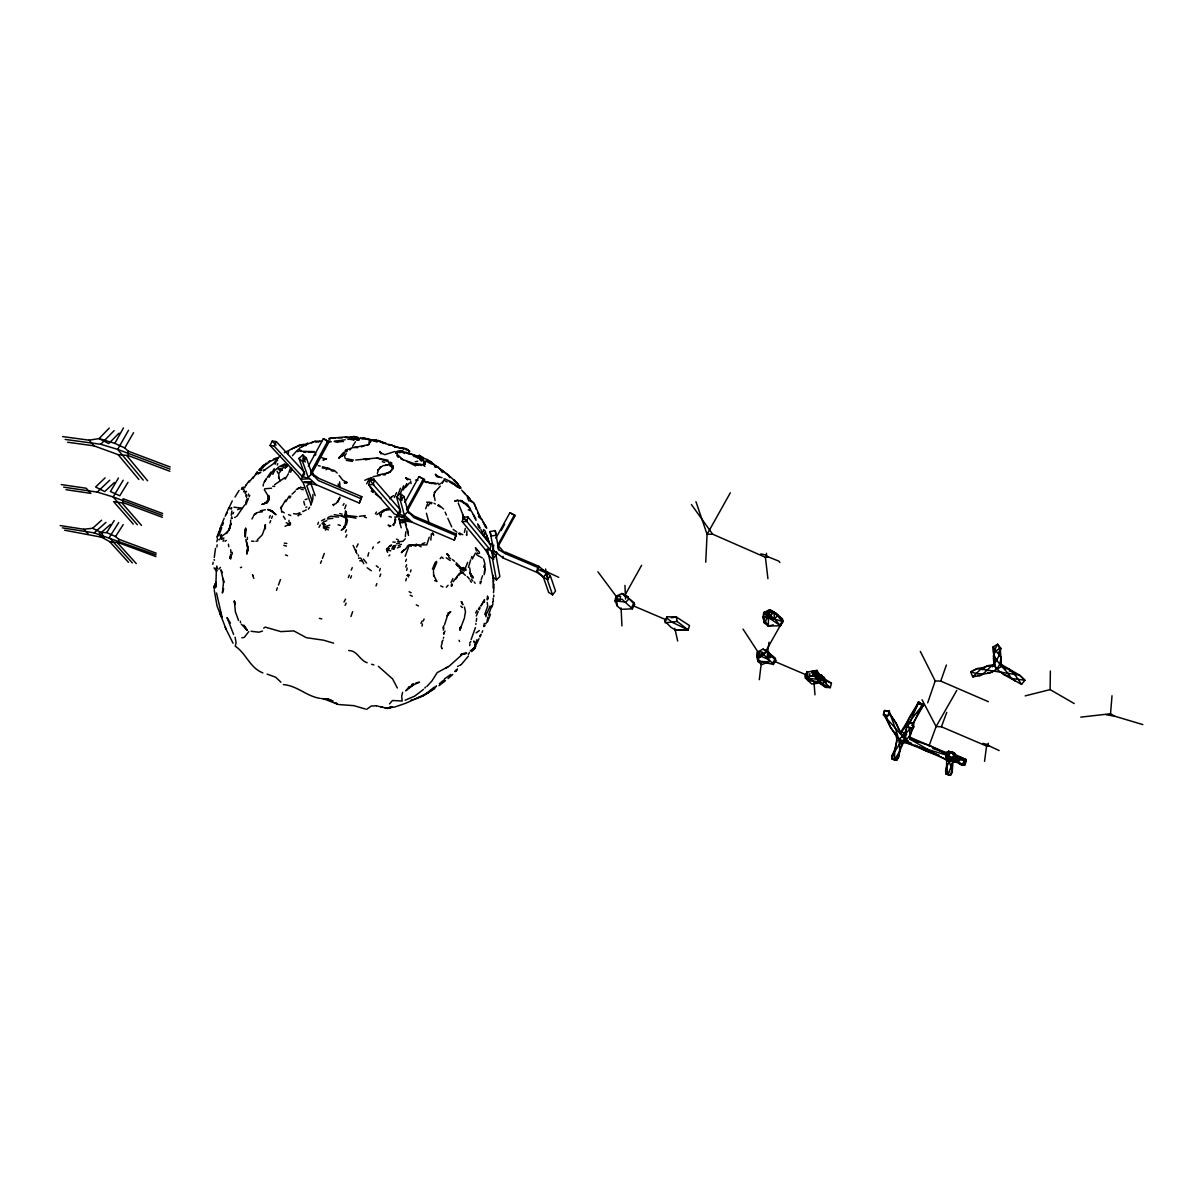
<?xml version="1.0" encoding="UTF-8"?>
<svg xmlns="http://www.w3.org/2000/svg" width="1203" height="1203" viewBox="0 0 1203 1203"><rect width="100%" height="100%" fill="white"/><g stroke="black" fill="none" stroke-linecap="round" stroke-linejoin="round"><path stroke-width="1.5" d="M215.698 583.545L215.608 586.643L215.788 583.32L214.345 586.493L215.563 583.831M475.862 624.417L475.862 623.44M493.786 596.763L493.801 595.154M220.57 613.921L220.675 612.192M947.167 764.311L945.573 771.018L946.009 774.025L950.686 775.048L951.648 770.792L952.205 772.446L951.332 767.935L949.332 761.77L946.656 757.995L946.596 766.912L948.205 774.732L950.686 775.048L952.205 772.446L953.032 760.837M397.772 513.982L396.569 516.809L405.11 516.508L398.644 513.696L399.847 509.305L374.434 480.027L369.922 480.253L368.644 484.719L394.193 513.892L407.967 519.395L399.426 519.681L412.193 522.267L454.313 540.162L456.418 534.132L414.388 516.237L407.216 510.824M460.147 628.297L460.163 627.41L459.937 629.966L460.914 627.169L459.937 629.966M288.991 521.831L289.006 520.313M323.577 524.177L323.532 527.997L328.359 529.831M454.313 540.162L456.418 534.132M493.125 588.132L493.2 575.47M1074.189 703.529L1050.114 689.605L1050.369 671.003M355.923 551.876L355.953 549.906M222.45 572.613L220.886 569.801L223.593 581.485L222.375 593.019L223.653 588.853M947.979 752.281C944.22 773.89 951.723 735.078 947.468 758.612L945.513 758.101L947.032 752.07L948.851 752.492L947.934 754.131L947.979 752.281L952.505 751.815L956.159 758.161L952.415 761.153L946.596 758.401L946.896 756.537M813.063 674.312L821.649 675.169L821.529 680.086L818.16 679.334L818.281 674.417L812.01 672.898M155.939 556.583L118.601 542.703L118.691 539.23L115.548 536.538L106.691 532.568L99.263 532.643L100.751 536.658L109.714 541.681L128.465 562.282M232.119 554.403L232.179 552.282M243.968 491.561L244.269 490.027M476.719 549.365L476.659 550.989L475.426 547.696L479.531 552.312M214.209 589.906L217.021 605.906L226.239 629.44L225.096 627.259M240.435 622.658L240.495 621.214M484.929 568.869L484.583 573.395M67.624 442.238L94.014 445.847L118.12 454.629L128.089 455.516L128.255 451.185L124.751 447.952L114.826 443.366L99.097 438.584L89.142 440.178L62.646 436.584M213.172 562.267L212.796 564.342M265.186 527.801L265.337 524.538L265.367 528.734L264.855 526.267M705.74 562.237L707.078 534.312L695.951 501.651M444.584 624.628L447.742 614.793L447.095 615.861L450.794 611.68L447.757 613.139M469.741 567.891L470.448 574.117L469.997 572.523L473.065 578.026L469.892 573.154L473.155 577.5L470.629 576.042M245.036 533.606L245.502 529.079L245.292 537.079L245.653 527.997L245.201 535.606M405.787 531.771L405.336 536.613M475.426 645.304L473.471 649.876M475.651 508.809L475.726 507.365M230.826 556.027L230.555 559.064L230.555 554.327M779.86 562.523L778.777 561.109L767.995 556.794L766.401 555.169L766.506 553.26M377.637 475.05L388.494 472.899L392.84 469.065L393.08 465.666L392.043 467.606L388.238 461.621L376.96 457.982L355.742 460.027M339.607 481.847L340.088 487.756M487.441 599.214L487.501 596.056L488.072 598.929M261.036 470.388L260.239 468.899L259.698 470.132L261.036 470.388L261.743 468.193L258.66 470.178M492.809 604.914L492.869 604.162M466.899 530.944L466.674 535.455L466.448 534.327M485.125 566.072L484.132 574.688M1142.85 724.597L1114.775 716.221L1110.534 713.755L1112.008 695.74M324.314 524.658L324.419 523.395M965.167 760.176L964.205 764.506L959.663 764.161L964.205 764.506L965.167 760.176L962.49 758.311L965.347 762.025L961.453 764.837L959.212 763.559L963.768 763.905L964.731 759.574L962.49 758.311M231.908 510.914L231.262 515.305M283.021 467.576L285.412 467.802L285.682 464.854L284.72 463.907L279.066 466.719L274.63 470.568L272.825 474.388M368.765 552.733L367.862 556.207M345.547 510.809L344.93 515.26L346.404 517.395L345.156 525.185M483.741 626.568L484.223 623.38M369.201 442.93L369.411 440.854L371.817 440.238M263.186 486.012L263.412 483.937M906.641 727.86L908.716 722.417L913.528 723.65L913.784 726.792L910.235 734.822L905.648 741.093L902.791 741.965L903.784 740.101L900.25 741.83L899.859 738.822M759.304 679.695L761.273 663.454M215.788 583.32L214.57 587.44L215.081 584.478L214.345 586.493M949.137 758.777L951.994 760.822L949.423 760.777L949.137 758.777L951.588 760.597L949.332 761.77L910.07 739.228L909.633 729.033L906.957 725.078L905.453 733.604L905.648 741.093L907.709 743.093L947.092 759.785L951.994 760.822L954.28 758.973M215.608 584.432L215.878 582.237M329.983 440.283L329.126 438.343L343.772 437.08L349.938 437.862M814.642 676.447L814.837 674.958M215.066 587.079L215.457 584.026L214.826 586.117M766.973 658.146L769.003 642.252M493.516 592.673L494.012 587.124M984.55 761.319L986.565 746.071L941.408 726.762L936.114 726.537L922.054 699.77M216.871 547.034L217.172 544.839M388.855 444.509L390.208 445.321L377.983 440.854L373.095 440.193L377.02 442.087M387.171 548.959L386.494 549.335L387.802 549.876L388.088 547.786L386.9 549.636L390.719 550.869M818.596 681.62L808.055 680.642L809.935 673.485M452.223 584.237L451.471 586.162L451.546 583.966M469.681 645.665L469.922 644.131M476.704 618.357L476.238 621.38M230.946 554.748L229.968 558.312L230.826 556.372M278.855 473.576L278.78 478.162L278.555 476.989L280.119 480.719M215.517 548.357L214.284 557.41M761.439 656.417L762.176 651.966L757.424 651.996L756.687 656.432L758.01 661.515L761.8 664.567L769.634 661.62L767.529 659.079L761.439 656.417L756.687 656.432M768.281 626.056L768.717 612.568L773.92 612.071L782.973 621.575L780.476 625.755L768.281 626.056L764.311 622.883L762.958 617.244L763.74 612.643L769.559 609.695L773.92 612.071L774.521 618.823L780.476 625.755L782.446 619.139L775.92 613.229L769.559 609.695L775.92 613.229L782.973 621.575L767.95 617.184L762.958 617.244L768.281 626.056L773.288 624.883M377.336 473.561L378.509 469.365L377.983 470.343L380.795 466.975L379.772 467.681L383.261 465.636L388.133 465.05L385.907 464.884M216.871 565.996L216.48 570.763L216.314 568.463M214.104 587.876L214.976 584.989L214.495 588.673L214.48 585.711L216.299 583.26M487.11 621.079L487.907 617.124M265.231 526.809L262.269 534.824L257.457 539.681M894.957 732.416C899.002 740.236 895.197 748.822 891.844 756.101L892.085 759.108L896.686 760.281L898.355 757.77L900.115 749.258M344.78 508.704L346.058 504.974M460.899 487.937C453.14 476.989 440.659 470.132 430.794 461.711L433.26 464.208L427.245 459.456L421.727 457.772L419.2 455.335L420.855 457.32M475.426 644.838L476.944 639.665M441.23 646.071L442.178 642.868M909.724 738.898L910.957 732.146M422.027 626.146L422.433 623.966M433.411 570.342L436.749 562.493M356.043 438.749L356.314 437.366L356.99 438.478L356.043 438.749L358.103 438.178M493.696 559.455L492.403 552.403L493.816 545.079M493.29 601.259L493.14 598.177M487.155 599.921L487.576 597.846M896.897 740.236L894.791 750.627L894.385 759.92L899.453 751.83L903.558 741.935L908.175 740.537M430.824 540.087L431.411 533.726M217.202 536.403L217.728 534.989M244.72 487.711L245.292 486.132M629.109 598.778L625.68 602.192L615.019 600.733L615.951 596.297L621.846 593.5L628.041 596.914L621.846 593.5L629.109 598.778L634.567 604.492L632.357 608.823L621.169 609.335L617.455 606.297L615.019 600.733L621.936 599.124L632.357 608.823L631.921 607.064L634.116 602.748L624.583 594.853M346.344 524.989L347.547 520.313M467.681 562.342L465.471 567.771L465.817 570.117L460.944 567.741L456.148 562.718M491.726 605.981L488.493 615.169M216.811 541.621L217.593 539.094M467.456 495.831L469.982 498.749L470.463 501.125L474.057 503.065L474.929 505.982M465.32 528.433L464.418 532.373M443.336 630.177L443.862 627.816M484.418 534.929L484.914 532.673M948.25 757.8L949.137 760.792L954.851 761.755L957.047 757.845L959.362 756.822L958.4 761.153L961.453 764.837L964.806 764.988L966.235 761.273L966.024 759.484L951.768 753.003L957.047 757.845L958.4 761.153L956.25 762.341L954.851 761.755L948.821 757.048M216.435 568.177L215.788 587.395M215.307 585.711L215.984 582.763L215.292 584.853M410.509 571.936L410.99 569.876M491.621 607.395L492.117 605.32M389.486 703.935L392.509 700.492L402.208 701.033L401.682 696.146L402.629 692.266M483.185 531.816L483.726 529.515M805.769 676.943L807.213 672.011L805.769 676.943L818.055 674.988L820.506 682.176L816.13 682.748L807.499 677.695M337.908 502.147L339.923 497.05M952.987 761.138L948.205 774.732L946.009 774.025L946.596 766.912L949.332 761.77L952.039 760.221M475.441 646.748L472.899 650.116M317.336 461.11L317.156 463.802M429.245 537.215L426.749 544.884L409.426 544.989L407.862 545.56L405.742 549.034M312.103 500.674L306.795 485.862L312.284 481.771L304.028 482.192L316.494 484.854L359.336 503.049L361.832 496.704L319.051 478.493L311.412 473.035M359.336 503.049L361.832 496.704M406.614 570.387L407.2 568.042M462.193 521.636L466.794 521.455L467.937 516.974L463.335 517.155L462.193 521.636L485.411 549.756L488.884 555.771L492.854 576.899L496.403 579.876L499.846 576.553L496.027 555.425L496.854 552.177M492.914 578.372L493.23 577.169M831.453 683.214L830.311 687.635L825.784 687.394L817.243 681.695L819.393 677.53L818.867 675.439L831.453 683.214L823.92 679.665M468.448 567.32L470.674 559.861M339.411 499.215L339.697 498.162L336.058 503.561L333.246 504.643M405.757 580.884L406.419 578.493M398.644 513.696L373.171 484.493L374.434 480.027M231.818 516.749L231.277 518.673L232.314 518.237M475.711 645.409L474.478 648.522M483.666 567.139L484.268 565.064M675.033 629.77L688.191 629.936L689.484 625.53L676.281 616.959L666.973 616.763L664.763 621.049L665.274 622.838L677.154 621.455L688.191 629.936L675.033 629.77L670.973 627.319L664.763 621.049M435.757 467.365L434.915 466.448L436.057 466.884M343.126 455.621L345.697 450.373L352.133 447.802L367.201 445.035L369.171 444.057L370.374 440.794L369.471 442.133M325.772 529.305L325.381 530.147M485.877 616.778L486.117 615.951M767.529 659.079L768.852 654.763L766.657 651.229L769.063 652.462L770.311 655.695M379.531 570.854L380.283 568.448M757.965 658.868L759.288 654.582L767.123 651.56L775.288 658.101L775.77 660.522L773.394 664.477L760.085 661.409L757.965 658.868L767.123 651.56L775.77 660.522M290.69 467.546L288.915 472.523M344.208 526.959L344.509 526.027L343.261 528.929L345.411 526.252L341.276 530.282L345.081 527.245M419.2 455.335L423.561 457.772M425.682 508.658L427.576 503.681M289.457 524.027L289.171 524.929L290.57 523.485L288.299 525.17L290.434 524.418L286.224 522.764M350.945 616.538L352.644 611.695M945.513 758.101L948.55 754.341L947.032 752.07L946.49 753.785L948.851 752.492M947.934 754.131L948.49 752.431L946.972 758.461M369.035 444.584L367.201 445.035M405.155 556.297L409.14 545.651L411.381 546.222M405.817 567.064L406.584 564.703M432.418 569.154L435.155 562.508L436.659 561.335M218.54 532.869L219.157 531.034M247.021 498.824L245.577 502.899M248.194 495.185L248.63 493.922M443.396 638.146L443.681 637.319M291.938 469.125L290.675 472.208M317.757 524.388L318.494 522.192M927.693 702.808L935.197 680.943L920.325 651.424M276.495 590.327L277.382 587.771M482.553 575.756L481.245 579.5M322.404 558.403L324.269 553.47M464.553 616.718L465.486 611.726L464.418 606.974M277.803 458.794L278.179 457.802M935.197 680.943L940.761 681.093L946.4 665.018M221.758 527.561L218.766 536.027M418.554 465.215L402.779 459.561L395.637 452.869C398.779 448.704 405.591 452.403 409.291 454.283M223.081 541.275L223.848 539.921M464.599 617.575L460.629 627.966M219.788 529.786L221.262 525.816M280.464 579.575L278.434 585.094M400.434 488.283L397.877 494.974M393.607 525.546L394.013 524.433M482.027 632.583L482.689 630.718M379.802 576.613L380.749 573.996M376.028 585.906L376.855 583.605M222.54 525.29L223.412 522.914M928.972 746.116L936.114 726.537L956.806 690.357M999.137 750.567L989.092 745.845L987.919 744.612L988.415 743.274M245.803 485.832L246.149 484.899M348.359 577.575L349.306 575.049M442.283 483.14L443.215 481.185M941.408 726.762L946.746 712.402M269.833 522.869L270.675 520.613M475.396 646.688L473.982 649.184L475.666 646.116M909.573 723.95L918.43 701.935L923.844 704.973L917.242 713.71M219.713 529.485L220.48 527.485M277.246 465.035L277.758 463.696M471.305 558.087L471.922 556.478M485.877 615.304L486.734 613.034M405.576 561.5L406.419 559.29M423.306 621.004L424.088 618.989M221.247 525.305L224.179 518.207M350.584 578.177L351.502 575.801M372.524 548.839L373.306 546.809M475.396 553.094L472.343 559.019M487.546 621.891L490.478 614.222M476.283 616.011L478.132 611.68M231.262 509.11L231.773 507.831M441.817 482.779L445.321 479.11L451.877 482.147L459.185 487.666L456.899 486.644L460.689 488.283L458.779 485.35M400.734 492.568L403.606 485.801M487.275 612.568L490.117 606.056M228.841 508.177L232.269 500.899M280.66 508.358L281.442 506.388M396.539 492.644L394.373 497.471M245.908 504.613L248.374 498.613M269.307 517.967L270.254 515.651M271.562 518.358L272.495 516.102M320.509 563.305L321.547 560.763M264.164 482.794L265.983 479.08M345.862 537.2L346.825 534.899M476.373 644.252L479.035 638.673M351.246 570.072L352.253 567.651M345.441 532.162L346.449 529.771M218.826 532.267L217.623 535.23L217.984 534.523M249.126 496.854L249.758 495.35M226.059 514.162L227.202 511.486M352.614 446.253L355.396 441.742M480.042 636.943L480.839 635.079M214.104 586.989L214.976 584.989M442.854 627.996L443.847 625.695M227.638 510.478L228.765 507.877M310.855 505.245L312.915 498.929L312.885 494.508M904.235 735.86L902.235 737.424L906.476 729.259M232.961 513.846L233.608 512.388M475.426 627.56L471.125 639.605M384.028 443.546L378.148 440.509L386.103 443.351M904.806 727.319L909.242 717.499L917.633 703.695L919.799 702.732L921.799 706.041L912.31 725.409M263.141 467.636L263.758 466.283M452.945 578.583L451.005 582.432M468.373 654.658L469.335 652.627M345.096 605.335L346.148 603.124M368.449 480.418L366.659 483.801M420.96 623.41L422.088 621.064M479.14 609.786L480.072 607.876M356.584 547.049L358.118 543.921M538.809 566.312L550.357 575.831L555.56 591.109L552.568 594.838L547.32 579.605L536.869 572.357L538.809 566.312L505.14 551.966L505.26 553.606L539.004 567.981M244.72 504.899L236.735 516.343M486.824 528.042L484.132 524.072M258.119 472.854L257.758 473.907L260.886 472.208M381.336 513.907L380.795 516.839L379.622 513.922M484.704 614.462L487.696 606.147L487.26 602.432M361.306 498.794L318.419 480.553L311.908 473.862L306.374 457.997L302.765 454.945L298.945 458.388L304.615 474.238L300.961 479.23L309.216 478.794L302.043 476.358L304.224 472.027L276.329 441.636L272.284 441.02L270.013 445.426L298.043 475.711L303.276 482.854L311.021 504.313M424.885 688.071L425.381 687.093M372.945 480.328L373.892 478.433M475.696 612.989L477.02 610.357M342.389 453.726L338.735 458.223L342.509 455.275L339.246 457.396L341.532 456.102M289.878 524.358L290.359 522.568L289.051 523.967L290.434 524.418M302.043 476.358L274.073 446.042L276.329 441.636M342.644 454.027L343.472 452.433M443.125 640.056L441.817 641.951M481.546 604.883L481.907 604.192L480.974 605.981L484.553 599.665L483.546 602.192L484.629 601.545L482.553 602.658L483.741 602.297M457.305 668.913L455.366 671.515M473.486 649.545L474.433 647.695L472.779 650.116M405.276 538.779L402.93 541.335L397.516 541.726M287.728 453.862L288.72 451.967M275.096 464.178L275.983 462.523M428.373 505.801L429.185 504.283M289.743 498.102L290.81 496.087M389.471 509.696L385.411 510.192L381.516 512.794M403.155 490.012L406.809 483.576M235.021 497.019L239.081 490.433M251.968 519.004L253.216 516.688M356.539 440.163L358.72 440.193L359.336 439.065M950.926 766.176L952.295 763.649M220.63 535.831L221.382 534.463M285.758 501.726L289.246 496.012M308.359 466.223L323.351 438.704L329.141 441.727L312.419 472.403L313.592 475.817M311.126 474.553L310.945 471.937L327.712 441.17L329.141 441.727M395.637 452.869L396.148 451.967M343.983 602.026L345.547 599.139M486.734 622.327L485.486 623.921M375.411 513.861L376.434 511.997M404.885 502.328L418.975 476.644L424.509 479.546L407.802 509.982L409.095 513.425M406.599 509.606L423.336 479.095L424.509 479.546M900.461 747.559L903.558 741.935M343.066 505.35L344.028 503.591M436.042 686.507L436.463 685.74M495.847 538.207L509.922 512.719L515.2 515.531L498.523 545.711L497.561 545.44L514.298 515.17L515.2 515.531M501.185 530.553L504.704 524.192M493.561 548.508L491.756 551.786L493.065 558.914M243.623 488.177L242.826 489.591M114.826 443.366L123.443 427.952M259.743 470.659L264.089 464.884M269.051 477.245L274.224 468.719M624.462 596.071L641.62 565.32M214.841 585.275L216.269 582.718M730.326 492.794L707.078 534.312L712.627 534.177L765.424 557.305L767.995 556.794M264.404 465.862L270.209 461.32L277.682 458.313M476.553 554.117L477.305 552.779M765.544 651.65L782.687 621.274M128.51 430.313L117.668 449.396L143.247 480.132M218.796 569.199L220.48 567.365M318.99 527.32L320.314 524.989M124.751 447.952L133.563 432.659M329.036 439.065L329.968 438.448M288.344 473.847L285.141 479.155M478.508 608.913L479.606 607.064M118.45 478.012L110.435 491.531L119.774 495.786L127.969 482.358M392.96 467.772L389.907 472.403M443.576 633.62L445.05 631.124M123.217 480.192L113.142 496.944L137.383 524.764M947.979 755.514L949.799 752.522L952.25 752.597L954.656 753.394L954.941 756.476L953.588 758.01L950.656 759.394L947.979 755.514L950.656 759.394L954.716 757.153L954.565 753.679L952.25 752.597L949.889 752.221L948.205 754.822L948.821 756.852L950.881 758.717L954.716 757.153M391.667 548.884L393.922 549.019L395.201 546.944M453.185 581.681L458.448 574.658M106.691 532.568L114.21 520.553M230.254 557.019L231.427 555.139M249.006 482.208L253.231 476.929M118.721 522.583L109.262 537.485L132.36 562.929M780.476 625.755L767.95 617.184L763.74 612.643L773.92 612.071L767.95 617.184L764.311 622.883L763.74 612.643L772.085 611.079L782.446 619.139L782.973 621.575L779.379 617.921M252.856 478.478L256.856 472.478M481.365 581.184L480.313 583.696L480.283 581.275M115.548 536.538L123.217 524.613M300.329 451.215L300.961 450.238M346.404 517.395L345.727 520.598L347.261 519.47L344.148 516.433L334.284 514.658M267.216 477.516L271.036 472.027M392.328 547.591L393.486 545.861L395.907 545.395M266.525 478.839L264.149 482.087M905.137 737.71L905.648 741.093L903.017 737.183L909.633 729.033L913.784 726.792L911.257 730.462M285.577 500.042L281.186 507.786L281.713 512.237M256.495 472.899L257.337 471.696M308.344 509.155L309.667 507.26M461.215 664.612L468.298 656.206M479.711 636.146L480.974 634.327M245.923 485.32L249.247 480.629M917.543 705.665L900.145 732.988L902.686 736.401L905.588 737.589L906.16 742.131L899.498 744.131L891.844 756.101L893.092 754.882L892.085 759.108L896.686 760.281L897.679 756.07L898.355 757.77C903.047 741.514 893.618 726.206 889.258 711.063L884.536 710.567L883.468 714.958L902.686 736.401L898.686 739.108L890.34 727.003L883.513 713.514L886.882 717.424M911.979 725.274L922.746 706.507L922.475 704.161L918.596 704.176L918.43 701.935L919.799 702.732M371.05 479.305L372.163 477.741M474.328 648.552L474.974 646.673M227.081 512.959L225.156 516.222M434.268 687.124L423.862 695.349L405.095 703.469L394.81 707.003L387.607 708.026L390.208 708.011L389.231 708.176L385.02 707.996L387.441 708.417L391.727 706.732L387.441 708.417L380.659 706.687M984.836 673.109L979.994 675.59L972.731 676.838L970.686 671.906L977.107 668.612L980.881 669.094L1019.542 675.139L1024.956 680.281L1011.287 678.447C1005.558 667.605 991.979 660.988 992.971 647.003L997.648 644.222L1000.821 648.297C991.001 651.034 992.49 662.492 996.941 669.229L1004.475 674.988L1021.573 684.357L1024.956 680.281L1019.542 675.139L999.753 663.56M455.877 578.959L457.155 577.275M998.821 652.387L1000.821 648.297L999.332 655.139L993.828 665.199L996.941 669.229L1001.543 666.492L1000.385 650.297L997.648 644.222L994.866 649.394L993.407 656.191L995.287 658.507L993.828 665.199L991.197 666.236L982.926 674.056L979.994 675.59L977.498 675.244M949.137 760.792L954.144 756.131M470.839 641.485L469.666 642.943M458.313 501.591L459.005 500.659M349.968 449.967L351.005 448.599M296.449 451.23L292.449 455.711M777.003 615.5L773.409 611.846L763.74 612.643L770.491 615.62L773.409 611.846L777.95 615.259L774.521 618.823L762.958 617.244L770.491 615.62L774.521 618.823M493.546 581.936L493.636 579.711M305.923 444.313L299.938 447.832M547.32 579.605L550.357 575.831M552.568 594.838L548.673 592.447L543.365 577.184L546.403 573.41L548.147 578.523M409.291 686.522L405.787 690.853L413.14 685.063L410.99 686.041L419.456 682.176L415.787 683.033M493.786 586.327L494.087 584.132M218.961 539.861L221.984 537.365M455.952 670.823L456.929 669.635L455.305 671.439M345.141 437.426L354.629 436.539L350.735 436.99M458.463 575.485L461.892 572.102L465.426 575.35M405.426 487.576L409.516 482.854M292.073 494.132L295.382 491.035M393.471 495.591L389.787 498.523M396.569 516.809L400.704 512.057L396.599 496.914L400.298 493.471L403.967 496.538L407.967 511.681L414.253 517.801L456.403 535.726M392.734 524.944L394.915 522.448L395.516 519.245L394.494 523.38L395.501 520.222L394.945 516.688M279.352 472.629L280.825 470.944M440.223 558.613L441.621 557.019L443.215 558.403M322.013 523.726L323.923 521.591L326.825 520.734M263.337 470.914L273.382 463.787L280.104 455.711M285.412 467.802L287.382 466.343M446.328 587.229L448.117 585.26M304.961 444.584L302.585 444.478L305.803 445.651M263.668 628.177L264.795 627.364M297.186 450.508L299.412 448.524M403.697 550.102L401.306 552.688L405.08 549.35L401.772 551.696M259.502 469.651L263.246 465.23M438.148 467.05L434.042 465.381M407.065 575.47L408.148 574.538L409.381 575.395M763.845 654.973L767.679 658.056L770.958 654.627M982.159 669.695L987.362 665.77L994.746 664.477L992.46 666.853M109.262 428.073L99.097 438.584L108.751 443.546L119.052 433.14M387.802 549.876L389.306 548.312M65.142 439.411L100.781 444.283L114.165 430.614M388.885 555.906L389.847 554.944M448.072 678.552L452.764 674.492M285.006 477.516L274.6 484.734M346.314 451.892L347.291 450.914M376.84 514.583L383.667 509.982L389.456 508.448M225.066 541.29L226.269 540.448M243.502 487.245L241.352 489.35M265.201 464.178L266.329 463.08M461.351 569.666L463.456 567.605L465.817 570.117M262.495 631.049L258.931 632.207L251.096 631.274M439.351 683.74L444.509 679.5M105.127 477.862L95.608 487.004L104.721 491.576L114.345 482.523M496.403 579.876L492.508 558.793L496.027 555.425L492.403 552.403M63.654 487.155L97.217 492.102L109.744 480.192M412.193 522.267L404.313 515.095L407.967 511.681M389.682 498.659L391.306 497.155M404.313 515.095L400.253 499.982L403.967 496.538M304.705 444.463L299.066 445.26L284.329 452.734M458.313 484.343L454.433 480.223L455.125 481.215M316.494 484.854L308.163 477.26L311.908 473.862M308.163 477.26L302.554 461.441L306.374 457.997M426.779 686.582L431.982 680.883L437.14 672.672L449.32 666.026L463.005 653.785L460.719 654.913M60.15 525.546L83.789 529.245L92.646 528.267L101.608 520.207M346.208 453.666L344.569 455.982L345.291 458.749M476.102 632.898L479.335 630.567M440.313 486.162L434.343 492.644L434.884 491.696L433.892 495.847L433.862 494.644L435.095 500.478M62.391 527.876L94.18 532.869L105.984 522.373M92.646 528.267L101.278 532.523L110.345 524.538M306.87 506.974L305.833 507.41M325.998 469.771L327.833 468.223L329.697 468.553M472.899 649.861L475.531 646.131L472.042 650.357M255.277 514.012L257.262 512.553M450.764 674.432L444.689 678.793M253.532 515.455L256.013 513.395M248.765 631.59L244.284 637.379M455.516 671.003L456.674 670.056L454.809 671.5M438.99 685.74L445.486 680.672M397.14 451.275L396.163 453.336L397.682 452.704M461.892 572.102L458.99 573.62M435.742 686.898L427.14 693.394M229.743 508.809L231.021 507.967M368.915 479.125L370.885 477.576M276.705 461.005L277.532 460.358M390.975 525.922L388.103 525.094L389.817 526.628M423.531 689.349L414.704 696.131L405.095 700.221M368.554 438.9L360.795 438.193L357.156 439.426M438.719 484.719L440.614 483.456M959.212 763.559L961.137 764.416L965.032 761.604M961.453 764.837L965.347 762.025L964.731 759.574L960.761 757.424M254.495 514.598L256.374 513.245M299.306 445.696L291.382 449.035M425.321 464.478L415.997 464.508M245.908 492.794L245.021 493.41M434.794 688.627L423.185 695.875L414.509 699.063M362.163 438.493L365.411 438.448L370.253 440.433M821.529 680.086L816.717 683.424L811.754 684.026L805.439 678.131L804.897 675.68L807.288 671.77L807.845 674.221L805.439 678.131L818.16 679.334M821.649 675.169L818.882 677.063L824.356 677.59L824.897 679.695L822.732 683.845L813.905 675.83L809.514 676.417M311.547 442.945L315.216 441.14L321.637 441.29M377.727 543.034L379.667 541.741M428.328 692.627L418.193 697.68M241.848 487.877L242.75 487.305M403.231 449.456L404.539 448.644M389.907 471.696L385.321 473.967M484.268 626.222L485.11 625.71M438.178 483.17L435.636 484.057L426.569 481.907M223.938 537.982L221.653 539.35M445.727 668.297L447.997 666.898M302.148 446.809L308.058 443.185L306.735 443.591L305.652 444.96L313.442 441.681M268.179 461.922L270.164 460.719M306.239 509.892L302.75 511.561M325.126 458.914L323.005 460.147L326.404 458.779L323.998 459.035L326.404 459.095L321.772 457.726M237.668 509.621L241.668 508.087L233.923 507.17M345.306 450.448L347.336 449.29M235.111 637.199L236.059 642.688L235.247 646.222C246.164 653.289 249.547 667.59 262.871 672.928M410.088 687.063L408.764 687.785L410.734 686.702M296.269 489.501L301.081 487.2L297.577 488.734L298.509 488.283M457.501 666.492L458.493 665.951M947.678 754.131L952.505 751.815L956.159 758.161M955.197 755.695L951.137 757.935L946.596 758.401M903.017 737.183L905.739 735.71M423.065 464.629L424.9 463.892L425.095 461.997L423.802 462.388L423.802 464.689L424.885 463.245L422.539 459.666L413.411 456.132M388.644 546.839L391.186 545.485L390.193 545.997M389.501 707.695L391.847 706.537M353.216 440.328L358.223 437.441L352.434 436.975M321.577 520.719L324.78 519.049M347.862 439.381L351.471 438.975M765.409 650.342L763.003 649.109L757.424 651.996L758.01 661.515M995.167 670.297C987.904 675.063 978.64 674.552 970.686 671.906L977.107 668.612L984.415 667.349M373.05 440.418L376.93 440.148L375.712 440.223M975.077 675.665L972.731 676.838L980.881 669.094L987.362 665.77L991.197 666.236M411.802 684.432L413.456 683.62M258.419 473.636L259.713 473.005M470.178 651.003L475.02 647.62L474.824 644.552M220.45 537.124L227.788 531.952L226.089 533.53L229.758 528.523L230.796 523.485L228.811 530.418L230.675 524.824L230.63 520.237M340.344 456.614L342.675 455.516M966.235 761.273L961.618 759.634L954.851 761.755M390.238 545.606L391.546 545.004M418.238 458.012L419.742 457.32L422.313 459.02M364.795 480.298L368.885 478.418M361.411 446.884L364.374 445.546M240.435 567.681L241.653 567.139M427.682 460.193L425.651 461.095L431.787 464.132M285.036 526.312L288.329 524.839M273.307 459.275L276.374 457.922M419.456 455.862L418.749 456.945M234.63 517.485L235.683 517.034M298.915 445.742L301.126 444.809M397.381 547.891L400.358 546.628M384.193 510.313L386.674 509.275M327.863 517.501L330.99 516.222L338.434 517.079M341.336 515.922L345.953 518.072L344.93 515.26L346.359 514.689L346.344 511.786M398.268 545.636L401.426 544.357M413.396 464.042L420.418 464.403M422.042 543.906L424.93 542.779M263.397 470.343L265.096 469.696M459.591 665.439L460.538 665.079M447.561 474.568L448.433 474.839L446.102 473.787M305.096 499.666L307.156 498.929M262.465 511.756L258.269 512.298M458.072 500.132L454.674 501.08L457.606 500.388M485.756 537.726L487.14 537.26L487.847 538.613L484.794 530.343M394.885 451.501L384.825 454.659L380.494 452.854L380.96 453.681L380.509 452.539M373.08 476.659L380.043 475.38M411.155 700.101L412.9 699.56M359.111 438.644L360.795 438.193M264.735 488.779L271.577 488.223M462.027 654.267L460.96 654.582L466.809 653.214L463.305 653.62L465.982 653.44M433.14 483.11L431.546 483.561L422.539 480.418M288.299 525.17L290.088 524.688M478.358 553.575L479.501 553.26M327.306 519.004L332.81 518.343M319.021 441.591L320.118 441.29M489.561 544.508L492.629 543.681M351.02 439.666L356.75 438.584L351.983 438.689M109.714 541.681L118.601 542.703M260.299 510.779L265.322 509.771M1025.182 695.875L1050.114 689.605M365.246 515.561L359.351 516.373M281.006 466.854L287.607 464.599M345.186 439.742L334.163 441.441L338.238 441.847M255.878 541.275L257.953 540.809M1080.76 717.138L1110.534 713.755M537.049 569.004L545.515 572.598L547.56 572.147L558.718 577.335M365.547 459.862L368.434 459.23M396.569 543.756L399.561 543.124M314.209 455.05L314.975 454.899M282.6 468.869L277.833 468.644L279.758 470.328L282.344 469.802M415.185 461.741L417.742 461.23M961.137 764.416L963.768 763.905L964.731 759.574L961.693 759.364M490.132 531.546L495.26 530.628L496.072 535.17L490.944 536.087L490.132 531.546L493.576 550.538L503.14 558.012L536.869 572.357M400.539 523.38L399.125 518.267L399.817 522.703L404.855 521.816L408.524 535.395M415.546 464.99L418.208 464.523M671.304 617.786L676.281 616.959L677.154 621.455M806.927 672.101L817.017 670.462L820.311 676.327M366.704 709.319L371.186 706.056L376.313 705.755M345.502 514.809L347.923 516.734L350.885 517.095M308.043 452.057L313.998 452.057M811.619 671.83L814.536 671.424L824.356 677.59M335.817 437.742L330.915 438.133M297.171 451.531L298.75 451.32M346.795 482.598L344.539 481.967L346.885 482.508L344.314 482.839L346.93 482.508L344.449 482.373L346.885 482.508L342.72 480.072L339.111 475.456M403.14 451.471L398.343 451.621M344.148 516.433L346.359 514.689L347.923 516.734M409.08 545.26L411.652 544.914M386.945 707.981L389.817 707.605M397.05 455.651L398.404 457.381M329.757 525.125L324.073 527.019L329.096 527.831M241.833 637.785L243.412 637.605M363.321 459.411L369.216 458.899M768.958 612.883L763.74 612.643L773.92 612.071M331.276 441.772L326.645 441.967M986.565 746.071L989.092 745.845M361.592 438.719L364.103 438.524M368.644 484.719L373.171 484.493M475.802 518.854L467.456 504.298L460.298 500.268M264.645 503.034L266.991 502.929L264.54 503.14L267.081 502.478L264.585 503.29L268.555 500.132L268.419 495.847L268.931 499.17L267.592 502.207L268.69 495.486L269.021 499.004L267.998 501.11L268.916 497.877L266.344 502.974L262.119 504.358L266.344 502.974L268.555 500.132L268.705 496.824L264.284 489.636M485.411 549.756L489.937 549.621L491.019 545.2L467.937 516.974M279.758 470.328L282.058 470.268M376.96 457.982L388.028 460.253M496.388 551.696L491.756 551.786L465.065 519.305M244.029 491.816L246.54 491.425M615.019 600.733L619.665 600.643L620.583 596.222L615.951 596.297L617.455 606.297M303.697 452.178L305.863 452.133M341.366 441.696L335.712 441.666M357.637 447.666L354.299 447.426M394.704 447.02L405.261 448.433L409.787 451.336M426.659 502.222L429.276 502.222M358.464 558.162L360.855 558.177L363.757 563.681M359.742 560.778L362.434 560.809M342.329 437.892L337.968 437.757M485.832 526.463L484.598 525.275M415.561 480.057L417.952 480.147M300.6 451.275L314.509 451.621M304.028 482.192L309.637 482.448M431.14 482.644L435.817 483.185M760.085 661.409L767.424 661.77M272.75 486.298L274.75 486.403M392.885 542.027L395.246 542.177M900.25 741.83L905.603 742.191L904.806 740.386L911.709 743.409M766.612 657.485L770.085 657.74M357.035 516.658L344.93 515.26M316.224 441.832L318.494 441.997M399.426 519.681L408.644 520.403M905.603 742.191L902.791 741.965L947.769 755.454M353.742 436.839L356.915 437.11M434.614 580.538L436.975 581.515L433.636 575.214L433.742 576.357L433.486 571.47M251.532 541.139L253.938 541.35M302.073 487.666L304.254 487.862M429.712 502.418L431.997 502.659M323.231 524.388L325.472 524.628M477.005 555.064L482.328 557.906M415.982 546.177L412.163 545.049M405.712 449.546L408.539 450.208M320.9 698.477L325.487 698.988L323.186 698.672L337.532 704.191M987.723 672.462L990.264 672.793L996.941 669.229L999.708 664.221L1001.182 657.485L992.971 647.003L996.144 651.079M284.344 543.109L286.855 543.44M382.765 474.659L385.11 474.974M322.118 467.937L324.915 468.343M293.562 513.651L296.524 514.072L299.923 512.749L298.088 515.831L299.502 514.252L301.141 514.508M61.293 484.583L86.255 488.253L90.857 493.38L66 489.696M327.757 468.674L334.374 470.493L337.186 473.05M270.013 445.426L274.073 446.042M353.471 460.102L346.554 458.734M64.616 530.222L104.18 537.696L101.278 532.523M362.795 438.042L366.118 438.809M1009.362 675.77L1004.475 674.988L1001.753 672.402M1004.325 668.387L1009.242 669.199L1014.67 674.357L1021.573 684.357M953.362 755.168L956.22 755.634L957.047 757.845M1106.219 714.732L1114.775 716.221M300.72 451.17L299.352 449.606M441.997 477.696L437.155 476.328L439.155 477.35L435.351 474.193L436.719 476.719L436.388 475.335M351.096 517.11L355.908 518.237M265.412 627.169L280.84 631.62L293.833 630.898L306.389 637.695L323.532 640.191L333.607 643.154M319.787 698.311C306.374 696.206 297.427 685.77 283.352 684.582M267.156 674.101L275.622 677.199L280.946 682.206M376.479 705.785L382.734 707.379M352.464 461.411L346.299 460.313M319.351 618.372L321.712 618.853M410.464 479.817L405.922 477.937L407.591 479.802L405.952 477.877M1009.122 670.958L1012.731 671.695L1014.776 674.657M331.126 470.674L333.607 471.185M429.606 503.29L431.636 503.711M370.479 440.133L373.02 440.674M409.456 453.456L417.967 456.313M318.239 465.651L320.224 466.087M345.336 437.2L347.141 437.606M760.807 553.891L766.401 555.169M301.021 489.215L303.186 489.711M962.806 758.732L966.024 759.484M540.929 569.53L547.56 572.147M982.896 743.394L987.919 744.612M339.742 513.576L342.178 514.177M267.998 509.38L272.269 510.944L276.028 514.719L270.119 510.433L272.57 511.335M366.87 438.509L375.501 441.05M267.938 509.952L270.209 510.523M327.833 468.223L322.479 466.689M365.426 709.033L353.862 705.65L338.223 704.507M405.982 452.268L419.742 457.32M371.592 664.282L373.877 664.913M348.72 650.522C357.502 650.567 359.592 660.342 367.156 662.733M283.773 545.335L286.419 546.102M341.366 441.08L343.381 441.681M100.781 444.283L117.668 449.396L170.044 469.14M97.217 492.102L113.142 496.944L162.495 515.41M94.18 532.869L156.059 554.884M382.343 461.696L384.629 462.403M388.975 516.418L391.396 517.17M338.088 524.764L340.344 525.485M310.945 471.937L312.419 472.403M910.07 739.228L929.829 745.68L948.475 753.679L932.716 748.522M953.212 754.461L954.731 754.958L955.588 757.574L951.844 760.582L949.438 759.198M938.957 755.183L926.475 751.123L914.987 745.123M401.246 447.696L403.471 448.433M422.569 480.899L427.035 482.659M285.412 554.914L287.547 555.696M463.471 572.658L461.335 572.538L460.223 570.417M118.691 539.23L156.195 553.169M162.661 513.516L123.097 498.719L122.962 502.583L162.345 517.305M128.255 451.185L170.225 467.005M128.089 455.516L169.864 471.26M956.25 762.341L964.806 764.988L964.595 763.183M459.411 568.117L464.283 571.169M364.298 516.944L366.404 517.741M898.686 739.108L906.16 742.131M390.298 444.704L401.065 448.478M400.388 451.26L404.734 453.471M906.716 734.582L901.588 731.815L921.799 706.041L923.844 704.973L922.475 704.161M773.649 660.988L807.002 675.214M632.522 605.47L666.778 620.071M288.57 514.628L290.765 515.576M468.238 509.771L470.283 510.658M940.761 681.093L988.355 701.68M400.734 458.704L403.336 459.832M445.336 481.065L447.185 481.877M817.243 681.695L830.311 687.635L820.762 678.793M419.787 464.659L421.576 465.486M459.381 532.929L462.764 534.749M440.704 585.891L442.99 586.989M688.191 629.936L672.176 622.282L667.5 618.537L666.973 616.763M419.185 545.846L421.185 546.809M443.907 478.899L444.809 479.335M410.163 595.214L412.313 596.252M433.982 503.29L435.381 503.967M416.268 604.853L418.449 605.951M409.125 591.726L411.155 592.763M767.95 617.184L770.958 618.718M406.644 461.32L415.531 465.862M314.795 441.396L315.863 441.937M396.509 539.109L398.569 540.162M453.621 483.832L455.381 484.749L454.659 484.117M947.844 755.093L929.829 745.68L909.152 736.988L918.31 741.89M434.915 466.448L436.057 467.335M390.028 462.042L391.892 463.035M390.013 463.366L391.757 464.298L392.043 467.606M394.704 446.809L391.922 445.185M437.666 505.486L440.133 506.824M509.922 512.719L514.298 515.17M418.975 476.644L423.336 479.095M323.351 438.704L327.712 441.17M449.305 481.756L453.561 484.388M763.003 649.109L769.063 652.462M378.148 440.509L379.998 441.606M498.628 549.636L505.26 553.606L497.816 545.154L498.628 549.636L495.26 530.628M462.599 501.756L470.343 508.583M381.396 498.343L375.291 493.922M367.246 567.786L371.291 570.763M438.418 504.659L443.546 509.019M445.982 473.426L440.869 469.335M378.374 666.312L392.629 678.958L397.351 688.011M371.246 491.11L373.366 492.463M450.208 560.523L446.268 557.771M416.253 544.072L418.223 545.365M457.366 565.395L459.381 566.748M422.539 459.666L423.892 460.584M423.471 465.366L424.93 466.358M434.494 466.087L435.426 466.719L434.749 466.042M448.809 557.35L450.719 558.673M282.63 511.666L284.269 512.824M478.433 516.704L481.756 519.44M397.261 455.832L398.825 456.975M456.884 532.147L453.2 529.395M406.509 448.93L407.637 449.787M420.058 456.132L422.208 457.787M402.464 451.185L403.336 451.877M472.944 502.237L470.674 500.147M455.952 564.297L459.561 567.335M452.403 559.53L454.539 561.26M366.554 563.049L363.471 559.094M458.584 533.485L460.223 534.839M483.937 536.192L485.02 537.079M376.283 565.741L378.253 567.38M492.508 558.793L488.884 555.771L487.29 548.824M398.434 451.606L399.952 452.884M388.96 444.283L390.208 445.321M396.599 496.914L400.253 499.982M298.945 458.388L302.554 461.441M460.358 501.049L461.351 501.892M820.596 682.928L825.784 687.394M431.712 462.809L429.471 460.854L429.922 461.576M485.23 526.884L486.223 527.771M441.08 470.268L438.313 467.621M1012.069 678.342L1014.776 680.913M536.673 570.688L543.365 577.184M460.839 606.101L462.343 607.575M241.322 624.177L247.021 629.966L243.547 625.334L247.051 630.327L244.014 625.304M469.426 579.019L467.2 576.493M463.381 491.982L465.275 493.952M461.711 490.147L469.005 498.162M483.08 522.328L485.801 526.117M332.825 504.568L333.772 505.591M488.629 541.921L483.817 535.636L480.929 529.47M83.789 529.245L88.18 533.921M272.284 441.02L276.088 445.155M419.802 459.335L421.366 461.05M230.45 623.124L227.036 617.59L233.623 634.462M117.623 542.974L136.255 563.575M478.358 526.538L479.967 528.328M767.679 658.056L773.394 664.477L772.928 662.041M448.975 555.921L447.08 553.771L448.734 555.861L447.17 553.756L447.531 554.493M133.277 524.117L113.578 501.606L121.939 502.884L141.488 525.41M369.922 480.253L373.983 485.185M89.142 440.178L94.014 445.847M373.441 491.816L370.043 486.914M484.358 523.666L477.636 512.929M357.938 439.26L358.72 440.193M480.042 516.688L474.223 503.681M427.937 460.689L428.809 461.726M213.984 567.876L215.638 569.861M118.12 454.629L138.886 479.486M126.992 455.892L147.608 480.779M768.852 654.763L770.943 657.304M453.666 479.997L455.411 482.117M463.335 517.155L466.809 521.395M825.574 681.515L826.491 682.657M959.362 756.822L961.618 759.634M475.786 643.5L473.847 641.034L474.358 642.793M471.26 579.034L472.734 580.929M950.836 759.078L952.415 761.153L948.46 754.055M474.208 581.966L475.14 583.214M597.906 571.771L618.658 599.62M408.524 450.945L409.516 452.283M467.35 497.576L469.005 501.065M407.396 575.335L408.614 577.019M691.439 504.568L712.627 534.177M470.208 580.613L471.365 582.282M1002.415 665.74L1004.475 668.718M887.588 710.747L896.055 723.153L902.686 736.401M222.044 617.214L220.329 614.568L222.044 617.214L216.54 593.004M896.145 735.68L890.34 727.003L886.085 716.973L890.175 714.206L896.055 723.153L898.776 729.71M420.794 458.779L422.088 460.704M440.869 470.298L442.253 472.418M743.018 629.079L760.943 656.522M461.215 601.62L462.899 604.763L461.516 601.62L461.967 603.199M946.054 756.401L947.468 758.612M462.027 500.689L463.772 503.44M283.337 516.267L285.216 519.23M389.035 464.057L390.464 466.388M459.576 487.666L458.884 486.538L460.087 486.899M448.148 474.944L449.817 477.681M386.644 549.816L387.637 552.312M233.036 643.229L225.698 628.402M768.717 612.568L770.491 615.62M478.614 525.125L479.907 527.591M238.6 620.492L235.397 611.861L234.39 601.094L234.78 604.538M489.666 543.726L486.613 535.155M380.644 453.035L379.847 451.456L380.96 453.681M451.696 526.854L447.847 518.358M277.021 471.2L277.983 473.185M473.29 514.598L476.027 520.343M353.126 545.425L356.93 553.696M487.23 539.696L487.771 540.884M217.382 538.327L216.976 536.929M216.57 570.914L215.487 568.493L216.69 571.245M432.614 532.809L433.621 535.14L433.14 533.937M483.531 558.959L485.065 564.508M445.14 512.132L446.403 515.079M252.841 575.575L252.51 574.793L253.833 578.432M458.268 503.155L462.448 513.591L463.35 519.23M264.75 526.989L265.322 528.493M459.08 640.297L459.546 641.5M477.666 523.891L478.448 526.042M302.66 458.193L303.848 461.531M310.494 482.478L315.171 495.696M462.914 514.658L463.952 517.591M302.765 454.945L305.246 462.012M441.29 646.823L441.967 648.778L441.681 647.831M545.515 572.598L547.921 579.575M488.223 539.906L488.779 541.606M214.164 559.47L214.42 560.282M948.535 757.77L949.423 760.777M261.352 468.794L261.652 469.787M358.223 554.899L358.569 556.042M246.45 541.545L248.059 549.951L246.705 554.102L247.998 548.072L247.773 546.718L247.006 552.839L247.998 548.072L245.803 539.591M399.817 522.703L401.216 527.801M401.847 519.531L402.794 523.004M405.08 520.794L406.449 525.891M407.366 529.305L408.283 532.703M400.298 493.471L402.103 500.207M400.283 496.719L401.216 500.207M303.757 501.425L304.705 505.155M634.116 602.748L634.567 604.492M429.456 524.328L426.433 513.26M234.841 603.65L234.39 601.094M818.055 674.988L817.017 670.462L812.085 671.289L813.108 675.815M245.878 494.704L246.42 497.08M386.87 548.493L387.486 551.245M674.838 628.387L677.665 641.004M247.953 547.681L247.171 544.132L247.367 545.034M946.656 757.995L947.257 761.093M443.712 633.034L443.937 634.222M545.576 568.989L545.891 570.703M492.779 546.042L493.576 550.538M410.674 481.395L411.05 483.576M393.486 545.861L393.922 549.019M338.193 483.922L338.524 486.253M315.727 454.929L315.502 452.734M765.424 557.305L767.92 578.718M228.465 544.192L228.75 546.733M223.397 579.154L223.668 582.432L223.593 581.485M813.965 681.8L814.972 694.838M492.749 601.846L492.839 603.094M230.705 549.726L230.916 552.643M503.034 556.372L503.14 558.012M621.094 607.936L621.951 625.906M246.51 495.17L246.6 497.35M256.074 473.892L256.104 474.659M624.958 585.395L625.53 599.124M451.561 584.914L451.591 586.147M247.352 537.305L247.352 539.545M370.584 440.93L370.479 441.787L370.584 440.93M814.536 671.424L813.905 675.83L824.897 679.695L814.536 671.424M216.104 569.59L215.938 570.417L216.645 567.365L216.104 569.59M954.656 753.394L953.678 757.725L950.881 758.717L948.205 754.822L949.799 752.522L954.565 753.679L954.941 756.476L953.678 757.725L948.911 756.552L949.889 752.221L954.656 753.394M913.528 723.65L912.506 728.026L907.679 726.807L908.716 722.417L913.528 723.65M889.258 711.063L888.19 715.454L883.468 714.958L884.536 710.567L889.258 711.063M463.456 567.605L463.02 568.763L461.305 568.839L463.456 567.605M472.734 648.973L471.621 651.5L472.734 648.973M325.592 698.883L327.802 699.214L325.592 698.883M327.938 699.018L333.051 701.154L327.923 699.078M456.313 485.636L455.11 485.395L457.17 486.192L456.313 485.636M337.366 703.65L335.487 703.154L337.366 703.65"/></g></svg>
